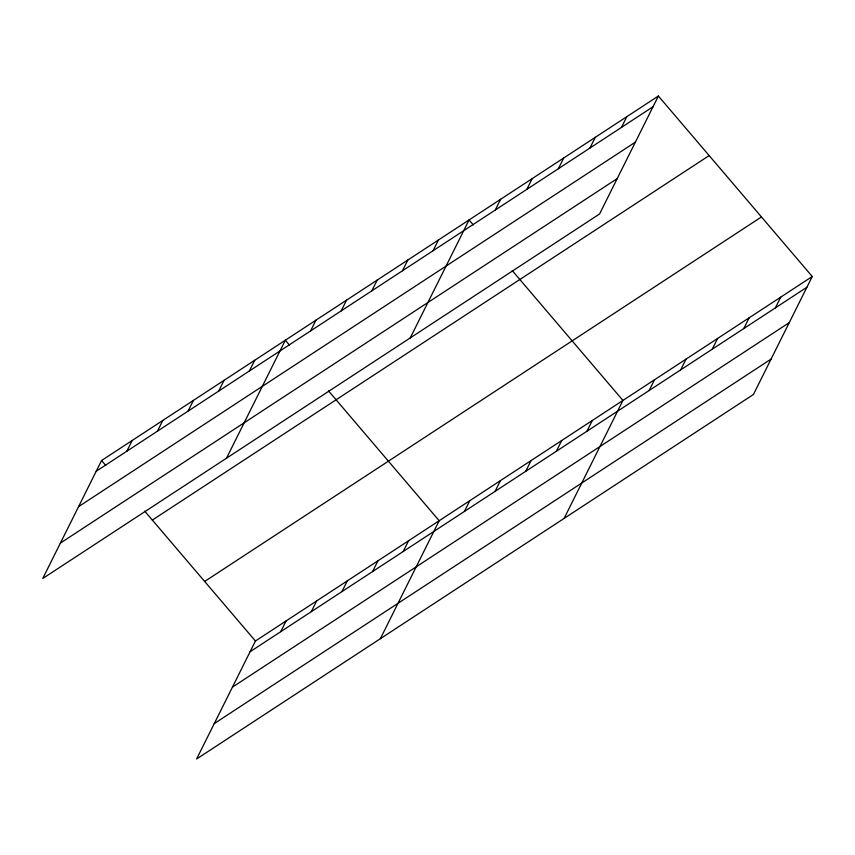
<?xml version="1.0" encoding="UTF-8"?>
<svg xmlns="http://www.w3.org/2000/svg" width="855" height="855" viewBox="0 0 855 855"><rect width="100%" height="100%" fill="white"/><g stroke="black" fill="none" stroke-linecap="round" stroke-linejoin="round"><path stroke-width="1.28" d="M658.382 96.017L101.563 460.524L42.75 578.493L599.569 213.985L658.382 96.017L812.25 276.507L753.437 394.476L196.618 758.984L255.431 641.015L812.25 276.507M126.839 451.205L132.194 440.475M157.47 431.155L162.813 420.425M188.089 411.105L193.444 400.375M218.72 391.066L224.063 380.325M249.339 371.017L254.694 360.286M226.5 458.205L285.313 340.237L289.546 345.196M310.589 330.917L315.944 320.187M341.209 310.867L346.564 300.137M371.84 290.828L377.194 280.087M402.459 270.779L407.814 260.048M433.09 250.729L438.444 239.999M410.25 337.917L469.064 219.949L473.296 224.908M280.707 631.695L286.062 620.965M495.269 210.02L500.613 199.29M311.338 611.656L316.681 600.915M526.819 189.372L532.173 178.642M341.957 591.607L347.312 580.876M558.368 168.713L563.723 157.983M372.588 571.557L377.931 560.827M589.929 148.065L595.272 137.324M403.207 551.507L408.562 540.777M621.478 127.406L626.833 116.675M380.368 638.696L439.181 520.727L328.48 390.863M464.457 511.418L469.812 500.677M495.088 491.369L500.432 480.638M525.707 471.319L531.062 460.589M556.338 451.269L561.682 440.539M586.958 431.219L592.312 420.489M564.118 518.408L622.932 400.439L512.22 270.575M649.137 390.521L654.481 379.791M680.687 369.862L686.041 359.132M712.236 349.214L717.591 338.473M743.797 328.555L749.14 317.825M775.346 307.896L780.701 297.166M96.22 471.255L653.028 106.747M78.575 506.641L635.383 142.133M60.395 543.096L617.203 178.599M152.34 520.086L709.158 155.578M204.655 581.453L761.474 216.946M250.088 651.745L806.896 287.248M232.442 687.131L789.251 322.634M214.263 723.597L771.082 359.089M101.563 460.524L105.796 465.483M144.73 511.151L255.431 641.015"/></g></svg>
